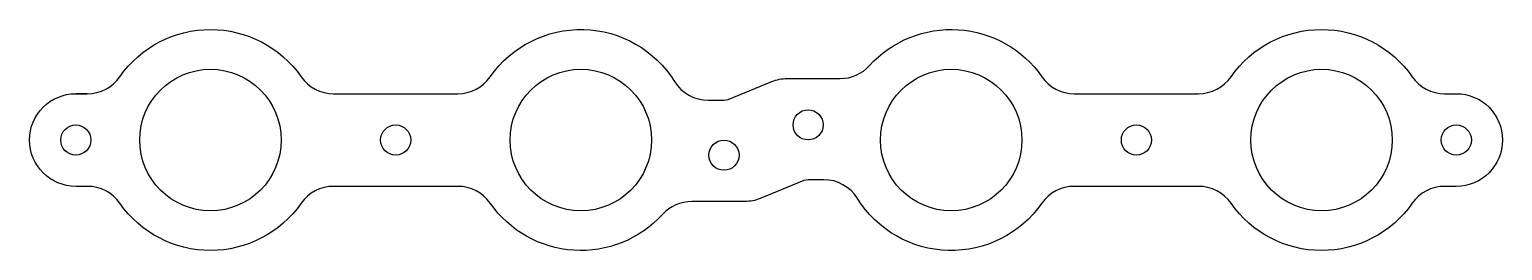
# Model space of a CAD drawing. Header units: inches. Extents: x -6.6 to 10.9, y 3.4 to 6.1.
import ezdxf

# ---------------------------------------------------------------- set-up
doc = ezdxf.new("R2010")
doc.units = ezdxf.units.IN
doc.layers.get('0').update_dxf_attribs({"linetype": 'CONTINUOUS'})

msp = doc.modelspace()

# ---------------------------------------------------------------- linework, layer by layer
msp.add_line((-5.916, 5.308), (-6.053, 5.308))
msp.add_lwpolyline([(2.076, 4.063, -0.097081), (1.898, 4.028), (1.266, 4.028, 0.210975), (0.917, 3.874, -0.480787), (-1.129, 4.007, 0.244965), (-1.516, 4.208), (-2.991, 4.208, 0.244965), (-3.377, 4.007, -0.521206), (-5.529, 4.007, 0.244965), (-5.916, 4.208), (-6.053, 4.208, -1), (-6.053, 5.308), (-5.916, 5.308, 0.244965), (-5.529, 5.51, -0.521206), (-3.377, 5.51, 0.244965), (-2.991, 5.308), (-1.516, 5.308, 0.244965), (-1.129, 5.51, -0.537974), (1.06, 5.453, 0.258891), (1.461, 5.23), (1.595, 5.23, 0.054121), (1.697, 5.241), (2.217, 5.453, -0.097081), (2.396, 5.488), (3.028, 5.488, 0.210975), (3.377, 5.643, -0.480787), (5.423, 5.51, 0.244965), (5.809, 5.308), (7.284, 5.308, 0.244965), (7.671, 5.51, -0.521206), (9.823, 5.51, 0.244965), (10.209, 5.308), (10.347, 5.308, -1), (10.347, 4.208), (10.209, 4.208, 0.244965), (9.823, 4.007, -0.521206), (7.671, 4.007, 0.244965), (7.284, 4.208), (5.809, 4.208, 0.244965), (5.423, 4.007, -0.537974), (3.233, 4.064, 0.258891), (2.832, 4.287), (2.698, 4.287, 0.054121), (2.597, 4.276)], format="xyb", close=True)
for centre, radius in [((-4.453, 4.758), 0.84), ((-0.053, 4.758), 0.84), ((4.347, 4.758), 0.84), ((8.747, 4.758), 0.84), ((2.647, 4.938), 0.179), ((-6.053, 4.758), 0.179), ((-2.253, 4.758), 0.179), ((6.547, 4.758), 0.179), ((10.347, 4.758), 0.179), ((1.647, 4.578), 0.179)]:
    msp.add_circle(centre, radius)

doc.saveas('drawing.dxf')
